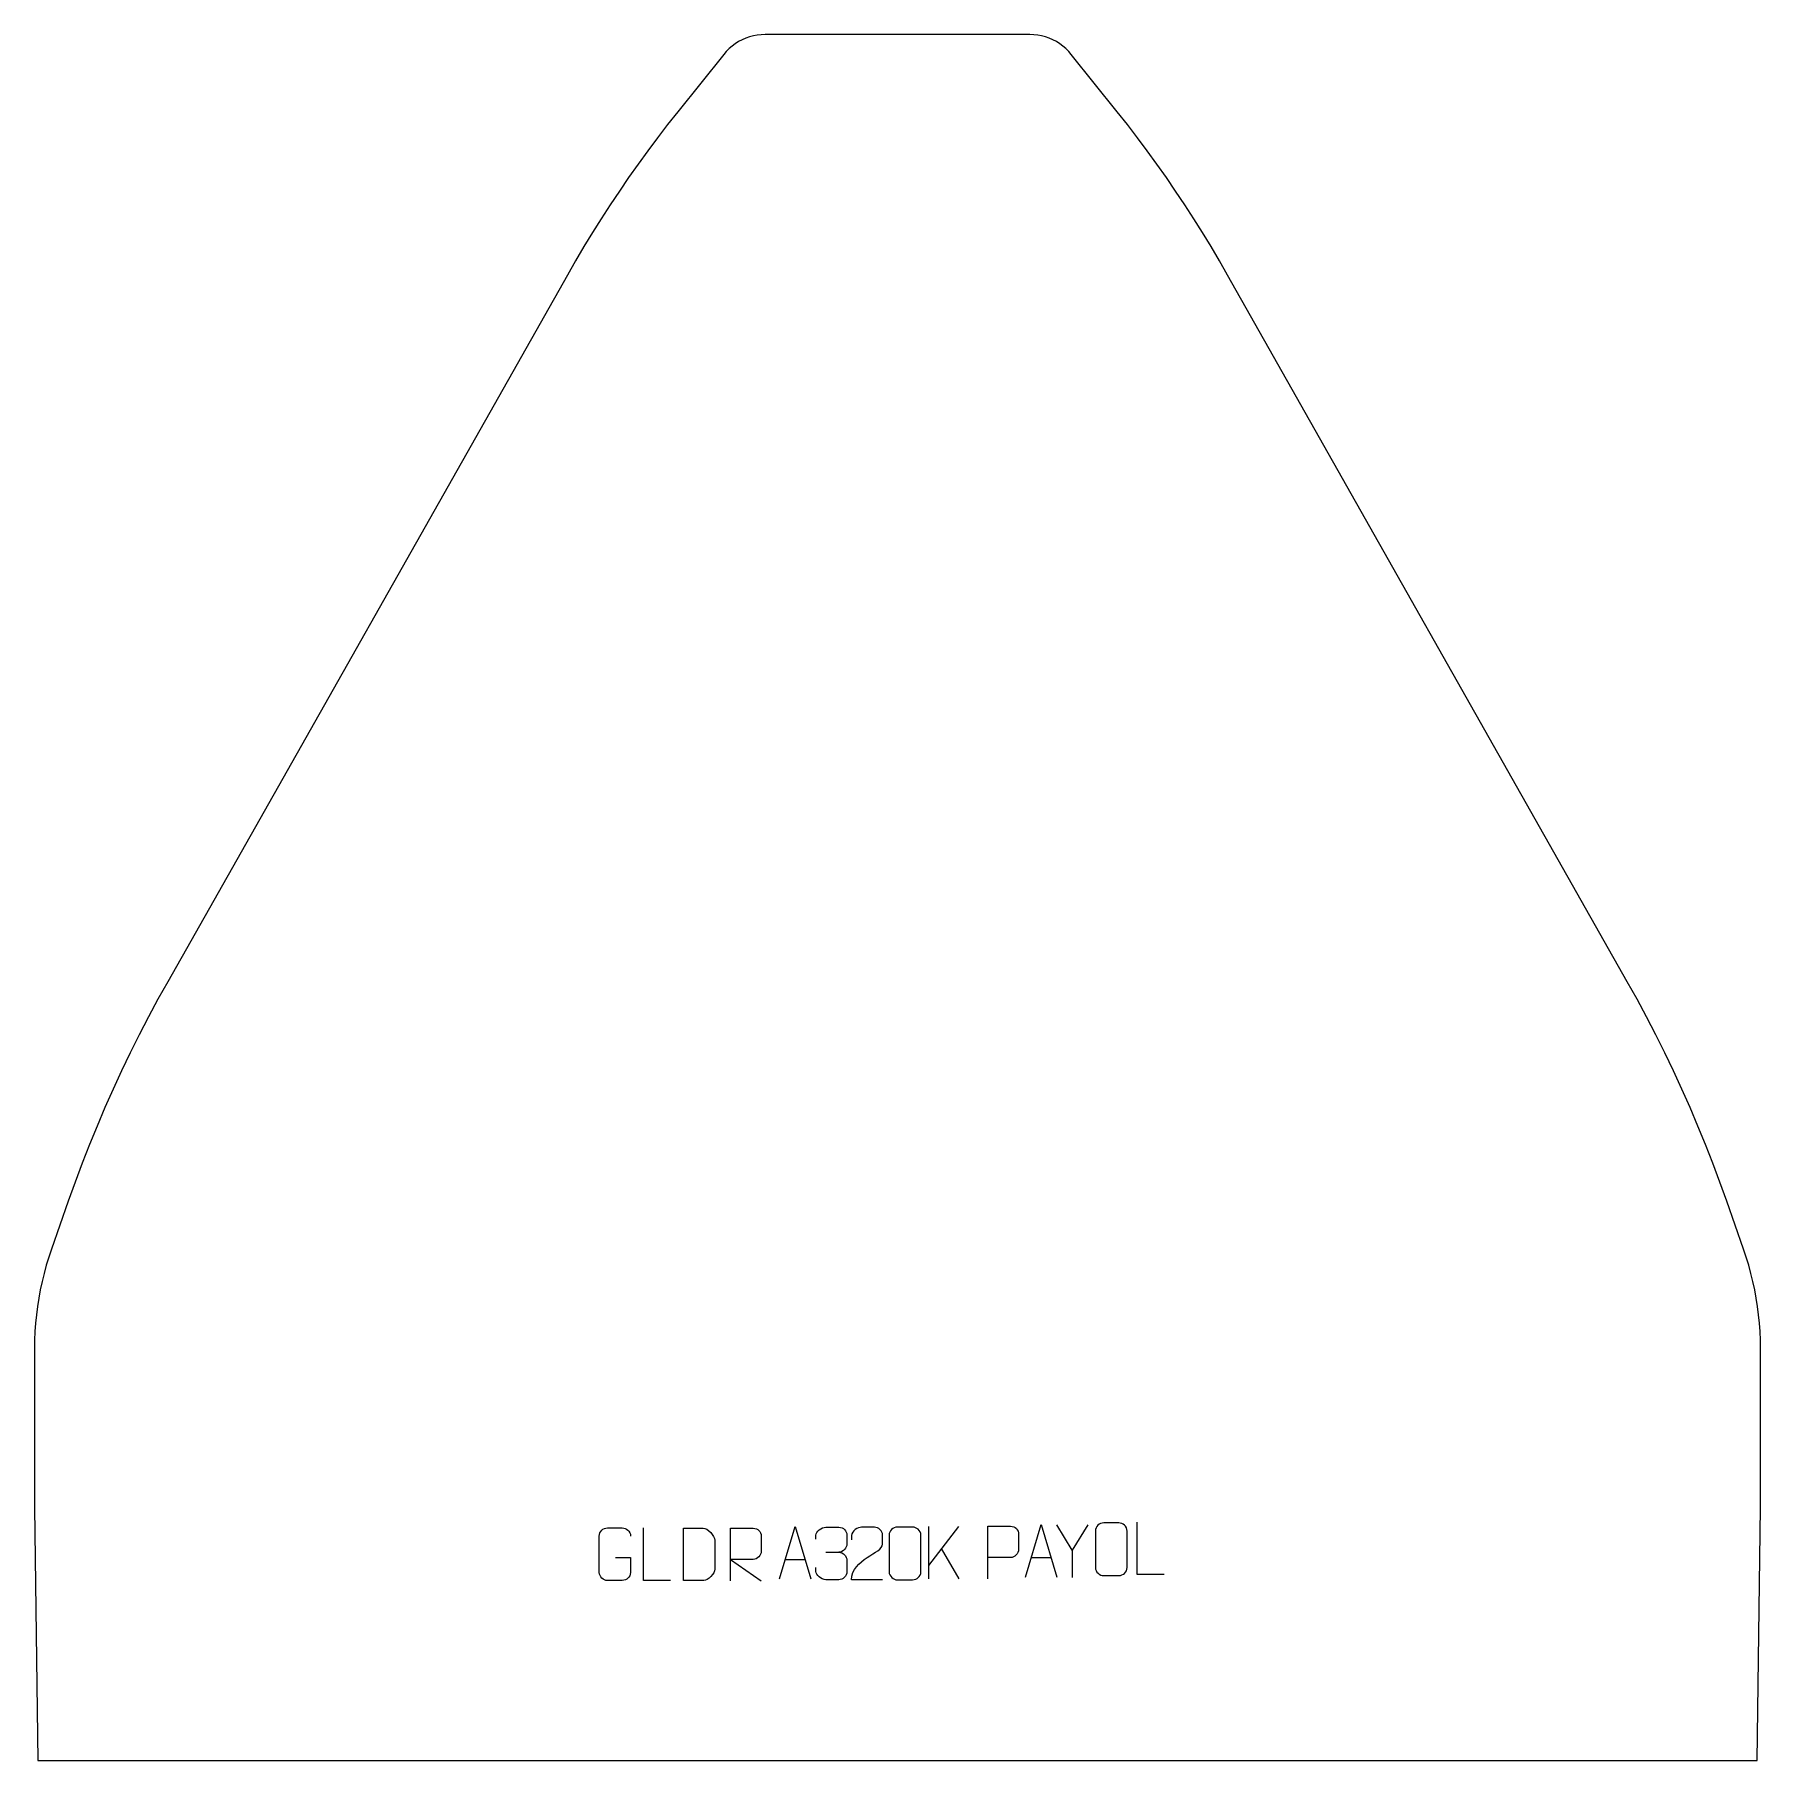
# Model space of a CAD drawing. Header units: millimetres. Extents: x -403 to 417, y 414 to 1234.
import ezdxf

# ---------------------------------------------------------------- set-up
doc = ezdxf.new("R2010")
doc.units = ezdxf.units.MM
doc.header["$MEASUREMENT"] = 0
doc.layers.add('layer 1', color=7, linetype='Continuous')

msp = doc.modelspace()

# ---------------------------------------------------------------- linework, layer by layer
at = {"layer": 'layer 1', "color": 242, "lineweight": 9}
msp.add_open_spline([(-56.1277, 1234.359), (-56.1277, 1234.359), (69.6285, 1234.359), (69.6285, 1234.359), (69.6285, 1234.359), (69.6285, 1234.359), (71.5101, 1234.2886), (71.5101, 1234.2886), (71.5101, 1234.2886), (71.5101, 1234.2886), (73.3812, 1234.0788), (73.3812, 1234.0788), (73.3812, 1234.0788), (73.3812, 1234.0788), (75.2306, 1233.7292), (75.2306, 1233.7292), (75.2306, 1233.7292), (75.2306, 1233.7292), (77.0503, 1233.2426), (77.0503, 1233.2426), (77.0503, 1233.2426), (77.0503, 1233.2426), (78.8276, 1232.6221), (78.8276, 1232.6221), (78.8276, 1232.6221), (78.8276, 1232.6221), (80.5544, 1231.87), (80.5544, 1231.87), (80.5544, 1231.87), (80.5544, 1231.87), (82.2192, 1230.9917), (82.2192, 1230.9917), (82.2192, 1230.9917), (82.2192, 1230.9917), (83.8142, 1229.9911), (83.8142, 1229.9911), (83.8142, 1229.9911), (83.8142, 1229.9911), (85.3303, 1228.8748), (85.3303, 1228.8748), (85.3303, 1228.8748), (85.3303, 1228.8748), (86.7597, 1227.6481), (86.7597, 1227.6481), (86.7597, 1227.6481), (86.7597, 1227.6481), (88.0929, 1226.3186), (88.0929, 1226.3186), (88.0929, 1226.3186), (88.0929, 1226.3186), (89.3226, 1224.8936), (89.3226, 1224.8936), (89.3226, 1224.8936), (89.3226, 1224.8936), (111.1043, 1197.6671), (111.1043, 1197.6671), (111.1043, 1197.6671), (111.1043, 1197.6671), (115.9451, 1191.5322), (115.9451, 1191.5322), (115.9451, 1191.5322), (115.9451, 1191.5322), (120.7039, 1185.3327), (120.7039, 1185.3327), (120.7039, 1185.3327), (120.7039, 1185.3327), (125.3805, 1179.0714), (125.3805, 1179.0714), (125.3805, 1179.0714), (125.3805, 1179.0714), (129.9717, 1172.7482), (129.9717, 1172.7482), (129.9717, 1172.7482), (129.9717, 1172.7482), (134.4789, 1166.364), (134.4789, 1166.364), (134.4789, 1166.364), (134.4789, 1166.364), (138.9008, 1159.9205), (138.9008, 1159.9205), (138.9008, 1159.9205), (138.9008, 1159.9205), (143.236, 1153.4184), (143.236, 1153.4184), (143.236, 1153.4184), (143.236, 1153.4184), (147.4844, 1146.8599), (147.4844, 1146.8599), (147.4844, 1146.8599), (147.4844, 1146.8599), (151.6444, 1140.2445), (151.6444, 1140.2445), (151.6444, 1140.2445), (151.6444, 1140.2445), (155.7165, 1133.5741), (155.7165, 1133.5741), (155.7165, 1133.5741), (155.7165, 1133.5741), (159.6984, 1126.8504), (159.6984, 1126.8504), (159.6984, 1126.8504), (159.6984, 1126.8504), (163.5919, 1120.0733), (163.5919, 1120.0733), (163.5919, 1120.0733), (163.5919, 1120.0733), (353.4704, 784.3593), (353.4704, 784.3593), (353.4704, 784.3593), (353.4704, 784.3593), (358.1091, 776.0137), (358.1091, 776.0137), (358.1091, 776.0137), (358.1091, 776.0137), (362.6239, 767.5996), (362.6239, 767.5996), (362.6239, 767.5996), (362.6239, 767.5996), (367.0134, 759.1197), (367.0134, 759.1197), (367.0134, 759.1197), (367.0134, 759.1197), (371.2762, 750.5758), (371.2762, 750.5758), (371.2762, 750.5758), (371.2762, 750.5758), (375.4121, 741.969), (375.4121, 741.969), (375.4121, 741.969), (375.4121, 741.969), (379.4198, 733.3028), (379.4198, 733.3028), (379.4198, 733.3028), (379.4198, 733.3028), (383.2977, 724.5774), (383.2977, 724.5774), (383.2977, 724.5774), (383.2977, 724.5774), (387.047, 715.7952), (387.047, 715.7952), (387.047, 715.7952), (387.047, 715.7952), (390.6654, 706.9589), (390.6654, 706.9589), (390.6654, 706.9589), (390.6654, 706.9589), (394.1513, 698.0703), (394.1513, 698.0703), (394.1513, 698.0703), (394.1513, 698.0703), (397.5058, 689.13), (397.5058, 689.13), (397.5058, 689.13), (397.5058, 689.13), (400.7264, 680.1407), (400.7264, 680.1407), (400.7264, 680.1407), (400.7264, 680.1407), (408.7385, 657.2503), (408.7385, 657.2503), (408.7385, 657.2503), (408.7385, 657.2503), (410.0078, 653.453), (410.0078, 653.453), (410.0078, 653.453), (410.0078, 653.453), (411.1699, 649.6224), (411.1699, 649.6224), (411.1699, 649.6224), (411.1699, 649.6224), (412.2244, 645.7599), (412.2244, 645.7599), (412.2244, 645.7599), (412.2244, 645.7599), (413.1706, 641.8688), (413.1706, 641.8688), (413.1706, 641.8688), (413.1706, 641.8688), (414.007, 637.9539), (414.007, 637.9539), (414.007, 637.9539), (414.007, 637.9539), (414.7323, 634.0168), (414.7323, 634.0168), (414.7323, 634.0168), (414.7323, 634.0168), (415.3487, 630.0605), (415.3487, 630.0605), (415.3487, 630.0605), (415.3487, 630.0605), (415.8523, 626.0888), (415.8523, 626.0888), (415.8523, 626.0888), (415.8523, 626.0888), (416.245, 622.1044), (416.245, 622.1044), (416.245, 622.1044), (416.245, 622.1044), (416.5252, 618.1103), (416.5252, 618.1103), (416.5252, 618.1103), (416.5252, 618.1103), (416.6938, 614.1104), (416.6938, 614.1104), (416.6938, 614.1104), (416.6938, 614.1104), (416.7505, 610.1068), (416.7505, 610.1068), (416.7505, 610.1068), (416.7505, 610.1068), (416.7505, 534.3593), (416.7505, 534.3593), (416.7505, 534.3593), (416.7505, 534.3593), (415.2498, 414.3599), (415.2498, 414.3599), (415.2498, 414.3599), (415.2498, 414.3599), (-401.7499, 414.3599), (-401.7499, 414.3599), (-401.7499, 414.3599), (-401.7499, 414.3599), (-403.2497, 534.3593), (-403.2497, 534.3593), (-403.2497, 534.3593), (-403.2497, 534.3593), (-403.2497, 610.1068), (-403.2497, 610.1068), (-403.2497, 610.1068), (-403.2497, 610.1068), (-403.1936, 614.1104), (-403.1936, 614.1104), (-403.1936, 614.1104), (-403.1936, 614.1104), (-403.0253, 618.1103), (-403.0253, 618.1103), (-403.0253, 618.1103), (-403.0253, 618.1103), (-402.7441, 622.1044), (-402.7441, 622.1044), (-402.7441, 622.1044), (-402.7441, 622.1044), (-402.3514, 626.0888), (-402.3514, 626.0888), (-402.3514, 626.0888), (-402.3514, 626.0888), (-401.8478, 630.0605), (-401.8478, 630.0605), (-401.8478, 630.0605), (-401.8478, 630.0605), (-401.2324, 634.0168), (-401.2324, 634.0168), (-401.2324, 634.0168), (-401.2324, 634.0168), (-400.5061, 637.9539), (-400.5061, 637.9539), (-400.5061, 637.9539), (-400.5061, 637.9539), (-399.67, 641.8688), (-399.67, 641.8688), (-399.67, 641.8688), (-399.67, 641.8688), (-398.7245, 645.7599), (-398.7245, 645.7599), (-398.7245, 645.7599), (-398.7245, 645.7599), (-397.6698, 649.6224), (-397.6698, 649.6224), (-397.6698, 649.6224), (-397.6698, 649.6224), (-396.5069, 653.453), (-396.5069, 653.453), (-396.5069, 653.453), (-396.5069, 653.453), (-395.2376, 657.2503), (-395.2376, 657.2503), (-395.2376, 657.2503), (-395.2376, 657.2503), (-387.2263, 680.1407), (-387.2263, 680.1407), (-387.2263, 680.1407), (-387.2263, 680.1407), (-384.005, 689.13), (-384.005, 689.13), (-384.005, 689.13), (-384.005, 689.13), (-380.6504, 698.0703), (-380.6504, 698.0703), (-380.6504, 698.0703), (-380.6504, 698.0703), (-377.1645, 706.9589), (-377.1645, 706.9589), (-377.1645, 706.9589), (-377.1645, 706.9589), (-373.5461, 715.7952), (-373.5461, 715.7952), (-373.5461, 715.7952), (-373.5461, 715.7952), (-369.7978, 724.5774), (-369.7978, 724.5774), (-369.7978, 724.5774), (-369.7978, 724.5774), (-365.919, 733.3028), (-365.919, 733.3028), (-365.919, 733.3028), (-365.919, 733.3028), (-361.9112, 741.969), (-361.9112, 741.969), (-361.9112, 741.969), (-361.9112, 741.969), (-357.7756, 750.5758), (-357.7756, 750.5758), (-357.7756, 750.5758), (-357.7756, 750.5758), (-353.5125, 759.1197), (-353.5125, 759.1197), (-353.5125, 759.1197), (-353.5125, 759.1197), (-349.123, 767.5996), (-349.123, 767.5996), (-349.123, 767.5996), (-349.123, 767.5996), (-344.609, 776.0137), (-344.609, 776.0137), (-344.609, 776.0137), (-344.609, 776.0137), (-339.9698, 784.3593), (-339.9698, 784.3593), (-339.9698, 784.3593), (-339.9698, 784.3593), (-150.091, 1120.0733), (-150.091, 1120.0733), (-150.091, 1120.0733), (-150.091, 1120.0733), (-146.1985, 1126.8504), (-146.1985, 1126.8504), (-146.1985, 1126.8504), (-146.1985, 1126.8504), (-142.2156, 1133.5741), (-142.2156, 1133.5741), (-142.2156, 1133.5741), (-142.2156, 1133.5741), (-138.1443, 1140.2445), (-138.1443, 1140.2445), (-138.1443, 1140.2445), (-138.1443, 1140.2445), (-133.9836, 1146.8599), (-133.9836, 1146.8599), (-133.9836, 1146.8599), (-133.9836, 1146.8599), (-129.7351, 1153.4184), (-129.7351, 1153.4184), (-129.7351, 1153.4184), (-129.7351, 1153.4184), (-125.3999, 1159.9205), (-125.3999, 1159.9205), (-125.3999, 1159.9205), (-125.3999, 1159.9205), (-120.9788, 1166.364), (-120.9788, 1166.364), (-120.9788, 1166.364), (-120.9788, 1166.364), (-116.4718, 1172.7482), (-116.4718, 1172.7482), (-116.4718, 1172.7482), (-116.4718, 1172.7482), (-111.8796, 1179.0714), (-111.8796, 1179.0714), (-111.8796, 1179.0714), (-111.8796, 1179.0714), (-107.2041, 1185.3327), (-107.2041, 1185.3327), (-107.2041, 1185.3327), (-107.2041, 1185.3327), (-102.445, 1191.5322), (-102.445, 1191.5322), (-102.445, 1191.5322), (-102.445, 1191.5322), (-97.6035, 1197.6671), (-97.6035, 1197.6671), (-97.6035, 1197.6671), (-97.6035, 1197.6671), (-75.8219, 1224.8936), (-75.8219, 1224.8936), (-75.8219, 1224.8936), (-75.8219, 1224.8936), (-74.592, 1226.3186), (-74.592, 1226.3186), (-74.592, 1226.3186), (-74.592, 1226.3186), (-73.2589, 1227.6481), (-73.2589, 1227.6481), (-73.2589, 1227.6481), (-73.2589, 1227.6481), (-71.8305, 1228.8748), (-71.8305, 1228.8748), (-71.8305, 1228.8748), (-71.8305, 1228.8748), (-70.3143, 1229.9911), (-70.3143, 1229.9911), (-70.3143, 1229.9911), (-70.3143, 1229.9911), (-68.7183, 1230.9917), (-68.7183, 1230.9917), (-68.7183, 1230.9917), (-68.7183, 1230.9917), (-67.0536, 1231.87), (-67.0536, 1231.87), (-67.0536, 1231.87), (-67.0536, 1231.87), (-65.3266, 1232.6221), (-65.3266, 1232.6221), (-65.3266, 1232.6221), (-65.3266, 1232.6221), (-63.5494, 1233.2426), (-63.5494, 1233.2426), (-63.5494, 1233.2426), (-63.5494, 1233.2426), (-61.7306, 1233.7292), (-61.7306, 1233.7292), (-61.7306, 1233.7292), (-61.7306, 1233.7292), (-59.8803, 1234.0788), (-59.8803, 1234.0788), (-59.8803, 1234.0788), (-59.8803, 1234.0788), (-58.0092, 1234.2886), (-58.0092, 1234.2886), (-58.0092, 1234.2886), (-58.0092, 1234.2886), (-56.1277, 1234.359), (-56.1277, 1234.359)], degree=3, knots=[0, 0, 0, 0, 0.00917431, 0.00917431, 0.00917431, 0.00917431, 0.01834862, 0.01834862, 0.01834862, 0.01834862, 0.02752294, 0.02752294, 0.02752294, 0.02752294, 0.03669725, 0.03669725, 0.03669725, 0.03669725, 0.04587156, 0.04587156, 0.04587156, 0.04587156, 0.05504587, 0.05504587, 0.05504587, 0.05504587, 0.06422018, 0.06422018, 0.06422018, 0.06422018, 0.0733945, 0.0733945, 0.0733945, 0.0733945, 0.08256881, 0.08256881, 0.08256881, 0.08256881, 0.09174312, 0.09174312, 0.09174312, 0.09174312, 0.10091743, 0.10091743, 0.10091743, 0.10091743, 0.11009174, 0.11009174, 0.11009174, 0.11009174, 0.11926606, 0.11926606, 0.11926606, 0.11926606, 0.12844037, 0.12844037, 0.12844037, 0.12844037, 0.13761468, 0.13761468, 0.13761468, 0.13761468, 0.14678899, 0.14678899, 0.14678899, 0.14678899, 0.1559633, 0.1559633, 0.1559633, 0.1559633, 0.16513761, 0.16513761, 0.16513761, 0.16513761, 0.17431193, 0.17431193, 0.17431193, 0.17431193, 0.18348624, 0.18348624, 0.18348624, 0.18348624, 0.19266055, 0.19266055, 0.19266055, 0.19266055, 0.20183486, 0.20183486, 0.20183486, 0.20183486, 0.21100917, 0.21100917, 0.21100917, 0.21100917, 0.22018349, 0.22018349, 0.22018349, 0.22018349, 0.2293578, 0.2293578, 0.2293578, 0.2293578, 0.23853211, 0.23853211, 0.23853211, 0.23853211, 0.24770642, 0.24770642, 0.24770642, 0.24770642, 0.25688073, 0.25688073, 0.25688073, 0.25688073, 0.26605505, 0.26605505, 0.26605505, 0.26605505, 0.27522936, 0.27522936, 0.27522936, 0.27522936, 0.28440367, 0.28440367, 0.28440367, 0.28440367, 0.29357798, 0.29357798, 0.29357798, 0.29357798, 0.30275229, 0.30275229, 0.30275229, 0.30275229, 0.31192661, 0.31192661, 0.31192661, 0.31192661, 0.32110092, 0.32110092, 0.32110092, 0.32110092, 0.33027523, 0.33027523, 0.33027523, 0.33027523, 0.33944954, 0.33944954, 0.33944954, 0.33944954, 0.34862385, 0.34862385, 0.34862385, 0.34862385, 0.35779817, 0.35779817, 0.35779817, 0.35779817, 0.36697248, 0.36697248, 0.36697248, 0.36697248, 0.37614679, 0.37614679, 0.37614679, 0.37614679, 0.3853211, 0.3853211, 0.3853211, 0.3853211, 0.39449541, 0.39449541, 0.39449541, 0.39449541, 0.40366972, 0.40366972, 0.40366972, 0.40366972, 0.41284404, 0.41284404, 0.41284404, 0.41284404, 0.42201835, 0.42201835, 0.42201835, 0.42201835, 0.43119266, 0.43119266, 0.43119266, 0.43119266, 0.44036697, 0.44036697, 0.44036697, 0.44036697, 0.44954128, 0.44954128, 0.44954128, 0.44954128, 0.4587156, 0.4587156, 0.4587156, 0.4587156, 0.46788991, 0.46788991, 0.46788991, 0.46788991, 0.47706422, 0.47706422, 0.47706422, 0.47706422, 0.48623853, 0.48623853, 0.48623853, 0.48623853, 0.49541284, 0.49541284, 0.49541284, 0.49541284, 0.50458716, 0.50458716, 0.50458716, 0.50458716, 0.51376147, 0.51376147, 0.51376147, 0.51376147, 0.52293578, 0.52293578, 0.52293578, 0.52293578, 0.53211009, 0.53211009, 0.53211009, 0.53211009, 0.5412844, 0.5412844, 0.5412844, 0.5412844, 0.55045872, 0.55045872, 0.55045872, 0.55045872, 0.55963303, 0.55963303, 0.55963303, 0.55963303, 0.56880734, 0.56880734, 0.56880734, 0.56880734, 0.57798165, 0.57798165, 0.57798165, 0.57798165, 0.58715596, 0.58715596, 0.58715596, 0.58715596, 0.59633028, 0.59633028, 0.59633028, 0.59633028, 0.60550459, 0.60550459, 0.60550459, 0.60550459, 0.6146789, 0.6146789, 0.6146789, 0.6146789, 0.62385321, 0.62385321, 0.62385321, 0.62385321, 0.63302752, 0.63302752, 0.63302752, 0.63302752, 0.64220183, 0.64220183, 0.64220183, 0.64220183, 0.65137615, 0.65137615, 0.65137615, 0.65137615, 0.66055046, 0.66055046, 0.66055046, 0.66055046, 0.66972477, 0.66972477, 0.66972477, 0.66972477, 0.67889908, 0.67889908, 0.67889908, 0.67889908, 0.68807339, 0.68807339, 0.68807339, 0.68807339, 0.69724771, 0.69724771, 0.69724771, 0.69724771, 0.70642202, 0.70642202, 0.70642202, 0.70642202, 0.71559633, 0.71559633, 0.71559633, 0.71559633, 0.72477064, 0.72477064, 0.72477064, 0.72477064, 0.73394495, 0.73394495, 0.73394495, 0.73394495, 0.74311927, 0.74311927, 0.74311927, 0.74311927, 0.75229358, 0.75229358, 0.75229358, 0.75229358, 0.76146789, 0.76146789, 0.76146789, 0.76146789, 0.7706422, 0.7706422, 0.7706422, 0.7706422, 0.77981651, 0.77981651, 0.77981651, 0.77981651, 0.78899083, 0.78899083, 0.78899083, 0.78899083, 0.79816514, 0.79816514, 0.79816514, 0.79816514, 0.80733945, 0.80733945, 0.80733945, 0.80733945, 0.81651376, 0.81651376, 0.81651376, 0.81651376, 0.82568807, 0.82568807, 0.82568807, 0.82568807, 0.83486239, 0.83486239, 0.83486239, 0.83486239, 0.8440367, 0.8440367, 0.8440367, 0.8440367, 0.85321101, 0.85321101, 0.85321101, 0.85321101, 0.86238532, 0.86238532, 0.86238532, 0.86238532, 0.87155963, 0.87155963, 0.87155963, 0.87155963, 0.88073394, 0.88073394, 0.88073394, 0.88073394, 0.88990826, 0.88990826, 0.88990826, 0.88990826, 0.89908257, 0.89908257, 0.89908257, 0.89908257, 0.90825688, 0.90825688, 0.90825688, 0.90825688, 0.91743119, 0.91743119, 0.91743119, 0.91743119, 0.9266055, 0.9266055, 0.9266055, 0.9266055, 0.93577982, 0.93577982, 0.93577982, 0.93577982, 0.94495413, 0.94495413, 0.94495413, 0.94495413, 0.95412844, 0.95412844, 0.95412844, 0.95412844, 0.96330275, 0.96330275, 0.96330275, 0.96330275, 0.97247706, 0.97247706, 0.97247706, 0.97247706, 0.98165138, 0.98165138, 0.98165138, 0.98165138, 1, 1, 1, 1], dxfattribs=at)
at = {"layer": 'layer 1', "color": 250, "lineweight": 9}
for points, knots in [([(-127.238, 510.8672), (-127.238, 510.8672), (-120.0699, 510.8672), (-120.0699, 510.8672), (-120.0699, 510.8672), (-120.0699, 510.8672), (-120.0699, 503.6991), (-120.0699, 503.6991), (-120.0699, 503.6991), (-120.2096, 501.3757), (-121.8868, 499.8961), (-124.0346, 499.8853), (-124.0346, 499.8853), (-126.3664, 499.8857), (-128.6984, 499.8857), (-131.0299, 499.8853), (-131.0299, 499.8853), (-132.9548, 499.7799), (-134.927, 501.6644), (-134.9158, 503.6817), (-134.9158, 503.6817), (-134.9154, 509.4518), (-134.9154, 515.2215), (-134.9158, 520.9908), (-134.9158, 520.9908), (-134.9116, 523.1289), (-133.1648, 524.8481), (-131.0125, 524.8347), (-131.0125, 524.8347), (-128.6868, 524.8347), (-126.3607, 524.8347), (-124.0346, 524.8347), (-124.0346, 524.8347), (-122.0879, 524.8701), (-120.0965, 523.3786), (-120.0699, 520.9409)], [0, 0, 0, 0, 0.1, 0.1, 0.1, 0.1, 0.2, 0.2, 0.2, 0.2, 0.3, 0.3, 0.3, 0.3, 0.4, 0.4, 0.4, 0.4, 0.5, 0.5, 0.5, 0.5, 0.6, 0.6, 0.6, 0.6, 0.7, 0.7, 0.7, 0.7, 0.8, 0.8, 0.8, 0.8, 1, 1, 1, 1]), ([(-101.0184, 499.8814), (-101.0184, 499.8814), (-113.9675, 499.8814), (-113.9675, 499.8814), (-113.9675, 499.8814), (-113.9675, 499.8814), (-113.9675, 524.835), (-113.9675, 524.835)], [0, 0, 0, 0, 0.33333333, 0.33333333, 0.33333333, 0.33333333, 1, 1, 1, 1]), ([(-94.8851, 499.8746), (-92.5533, 499.875), (-87.6031, 499.851), (-85.2716, 499.8507), (-85.2716, 499.8507), (-83.3466, 499.7453), (-80.028, 503.2869), (-80.0392, 505.3042), (-80.0392, 505.3042), (-80.0396, 511.0743), (-80.0396, 513.244), (-80.0392, 519.0133), (-80.0392, 519.0133), (-80.0435, 521.1514), (-83.418, 524.8115), (-85.5704, 524.798), (-85.5704, 524.798), (-87.8961, 524.798), (-92.6204, 524.798), (-94.9465, 524.798), (-94.9465, 524.798), (-94.9461, 519.0511), (-94.8848, 505.6219), (-94.8851, 499.8746)], [0, 0, 0, 0, 0.14285714, 0.14285714, 0.14285714, 0.14285714, 0.28571429, 0.28571429, 0.28571429, 0.28571429, 0.42857143, 0.42857143, 0.42857143, 0.42857143, 0.57142857, 0.57142857, 0.57142857, 0.57142857, 0.71428571, 0.71428571, 0.71428571, 0.71428571, 1, 1, 1, 1]), ([(-49.2907, 500.6178), (-49.2907, 500.6178), (-41.9197, 525.5713), (-41.9197, 525.5713), (-41.9197, 525.5713), (-41.9197, 525.5713), (-34.3498, 500.6178), (-34.3498, 500.6178)], [0, 0, 0, 0, 0.33333333, 0.33333333, 0.33333333, 0.33333333, 1, 1, 1, 1]), ([(-32.0335, 519.497), (-32.0335, 519.497), (-32.0335, 521.3542), (-32.0335, 521.3542), (-32.0335, 521.3542), (-32.0478, 523.0961), (-29.3833, 525.2142), (-27.3242, 525.1915), (-27.3242, 525.1915), (-25.2601, 525.1915), (-23.1961, 525.1915), (-21.1324, 525.1915), (-21.1324, 525.1915), (-18.9379, 525.2003), (-17.3396, 523.3535), (-17.2952, 521.4414), (-17.2952, 521.4414), (-17.2956, 520.0063), (-17.2956, 518.5712), (-17.2952, 517.1357), (-17.2952, 517.1357), (-17.3438, 515.4822), (-18.9464, 513.2522), (-21.1447, 513.2622), (-21.1447, 513.2622), (-18.941, 513.251), (-17.333, 511.4478), (-17.279, 509.3883), (-17.279, 509.3883), (-17.2794, 507.6036), (-17.2794, 505.8189), (-17.279, 504.0338), (-17.279, 504.0338), (-17.2689, 501.9724), (-19.3238, 500.2093), (-21.1447, 500.2174), (-21.1447, 500.2174), (-23.21, 500.2177), (-25.2752, 500.2177), (-27.3408, 500.2174), (-27.3408, 500.2174), (-29.5094, 500.2289), (-32.0404, 502.6291), (-32.059, 504.0909), (-32.059, 504.0909), (-32.059, 504.0909), (-32.059, 505.9995), (-32.059, 505.9995)], [0, 0, 0, 0, 0.07692308, 0.07692308, 0.07692308, 0.07692308, 0.15384615, 0.15384615, 0.15384615, 0.15384615, 0.23076923, 0.23076923, 0.23076923, 0.23076923, 0.30769231, 0.30769231, 0.30769231, 0.30769231, 0.38461538, 0.38461538, 0.38461538, 0.38461538, 0.46153846, 0.46153846, 0.46153846, 0.46153846, 0.53846154, 0.53846154, 0.53846154, 0.53846154, 0.61538462, 0.61538462, 0.61538462, 0.61538462, 0.69230769, 0.69230769, 0.69230769, 0.69230769, 0.76923077, 0.76923077, 0.76923077, 0.76923077, 0.84615385, 0.84615385, 0.84615385, 0.84615385, 1, 1, 1, 1]), ([(-0.2975, 500.2174), (-5.2119, 500.2177), (-10.1263, 500.2177), (-15.0404, 500.2174), (-15.0404, 500.2174), (-15.0404, 510.1497), (-0.3894, 512.7909), (-0.2975, 517.1012), (-0.2975, 517.1012), (-0.2978, 518.5253), (-0.2978, 519.949), (-0.2975, 521.3723), (-0.2975, 521.3723), (-0.3144, 523.4494), (-2.4372, 525.1742), (-4.1082, 525.1915), (-4.1082, 525.1915), (-6.1814, 525.1911), (-8.2543, 525.1911), (-10.3267, 525.1915), (-10.3267, 525.1915), (-12.1488, 525.208), (-14.9735, 523.4159), (-15.0404, 521.3223), (-15.0404, 521.3223), (-15.0404, 521.3223), (-15.0404, 519.2675), (-15.0404, 519.2675)], [0, 0, 0, 0, 0.125, 0.125, 0.125, 0.125, 0.25, 0.25, 0.25, 0.25, 0.375, 0.375, 0.375, 0.375, 0.5, 0.5, 0.5, 0.5, 0.625, 0.625, 0.625, 0.625, 0.75, 0.75, 0.75, 0.75, 1, 1, 1, 1]), ([(6.7504, 525.2038), (9.1165, 525.2038), (11.483, 525.2038), (13.8495, 525.2038), (13.8495, 525.2038), (15.83, 525.2394), (17.856, 523.7451), (17.8831, 521.303), (17.8831, 521.303), (17.8827, 515.5456), (17.8827, 509.7878), (17.8831, 504.0296), (17.8831, 504.0296), (17.741, 501.702), (16.0346, 500.2197), (13.8495, 500.2089), (13.8495, 500.2089), (11.4771, 500.2093), (9.1047, 500.2093), (6.7327, 500.2089), (6.7327, 500.2089), (4.7742, 500.1033), (2.7678, 501.9912), (2.7792, 504.0122), (2.7792, 504.0122), (2.7796, 509.7928), (2.7796, 515.5731), (2.7792, 521.3529), (2.7792, 521.3529), (2.7835, 523.4949), (4.5606, 525.2174), (6.7504, 525.2038)], [0, 0, 0, 0, 0.11111111, 0.11111111, 0.11111111, 0.11111111, 0.22222222, 0.22222222, 0.22222222, 0.22222222, 0.33333333, 0.33333333, 0.33333333, 0.33333333, 0.44444444, 0.44444444, 0.44444444, 0.44444444, 0.55555556, 0.55555556, 0.55555556, 0.55555556, 0.66666667, 0.66666667, 0.66666667, 0.66666667, 0.77777778, 0.77777778, 0.77777778, 0.77777778, 1, 1, 1, 1]), ([(49.6284, 500.6819), (49.6284, 500.6819), (49.6284, 525.6355), (49.6284, 525.6355), (49.6284, 525.6355), (53.2234, 525.6355), (56.8187, 525.6355), (60.4141, 525.6355), (60.4141, 525.6355), (62.7393, 525.5976), (64.2967, 524.1075), (64.2925, 521.7414), (64.2925, 521.7414), (64.2921, 519.7057), (64.2921, 516.6464), (64.2925, 514.6104), (64.2925, 514.6104), (64.286, 512.735), (62.4738, 510.7931), (60.4642, 510.774), (60.4642, 510.774), (60.4642, 510.774), (49.6284, 510.774), (49.6284, 510.774)], [0, 0, 0, 0, 0.14285714, 0.14285714, 0.14285714, 0.14285714, 0.28571429, 0.28571429, 0.28571429, 0.28571429, 0.42857143, 0.42857143, 0.42857143, 0.42857143, 0.57142857, 0.57142857, 0.57142857, 0.57142857, 0.71428571, 0.71428571, 0.71428571, 0.71428571, 1, 1, 1, 1]), ([(67.5758, 501.5246), (67.5758, 501.5246), (74.9468, 526.4781), (74.9468, 526.4781), (74.9468, 526.4781), (74.9468, 526.4781), (82.5167, 501.5246), (82.5167, 501.5246)], [0, 0, 0, 0, 0.33333333, 0.33333333, 0.33333333, 0.33333333, 1, 1, 1, 1]), ([(97.1158, 526.2508), (97.1158, 526.2508), (89.7934, 514.3521), (89.7934, 514.3521), (89.7934, 514.3521), (89.7934, 514.3521), (89.7941, 501.2972), (89.7941, 501.2972)], [0, 0, 0, 0, 0.33333333, 0.33333333, 0.33333333, 0.33333333, 1, 1, 1, 1]), ([(104.7504, 527.2038), (107.1165, 527.2038), (109.483, 527.2038), (111.8495, 527.2038), (111.8495, 527.2038), (113.83, 527.2394), (115.856, 525.7451), (115.8831, 523.303), (115.8831, 523.303), (115.8827, 517.5456), (115.8827, 511.7878), (115.8831, 506.0296), (115.8831, 506.0296), (115.741, 503.702), (114.0346, 502.2197), (111.8495, 502.2089), (111.8495, 502.2089), (109.4771, 502.2093), (107.1047, 502.2093), (104.7327, 502.2089), (104.7327, 502.2089), (102.7742, 502.1033), (100.7678, 503.9912), (100.7792, 506.0122), (100.7792, 506.0122), (100.7796, 511.7928), (100.7796, 517.5731), (100.7792, 523.3529), (100.7792, 523.3529), (100.7835, 525.4949), (102.5606, 527.2174), (104.7504, 527.2038)], [0, 0, 0, 0, 0.11111111, 0.11111111, 0.11111111, 0.11111111, 0.22222222, 0.22222222, 0.22222222, 0.22222222, 0.33333333, 0.33333333, 0.33333333, 0.33333333, 0.44444444, 0.44444444, 0.44444444, 0.44444444, 0.55555556, 0.55555556, 0.55555556, 0.55555556, 0.66666667, 0.66666667, 0.66666667, 0.66666667, 0.77777778, 0.77777778, 0.77777778, 0.77777778, 1, 1, 1, 1]), ([(133.5019, 502.6438), (133.5019, 502.6438), (120.5528, 502.6438), (120.5528, 502.6438), (120.5528, 502.6438), (120.5528, 502.6438), (120.5528, 527.5974), (120.5528, 527.5974)], [0, 0, 0, 0, 0.33333333, 0.33333333, 0.33333333, 0.33333333, 1, 1, 1, 1]), ([(-72.6559, 499.7751), (-72.6559, 499.7751), (-72.6559, 524.7286), (-72.6559, 524.7286), (-72.6559, 524.7286), (-69.0611, 524.7286), (-65.4656, 524.7286), (-61.8704, 524.7286), (-61.8704, 524.7286), (-59.5451, 524.6909), (-57.9878, 523.2009), (-57.9919, 520.8345), (-57.9919, 520.8345), (-57.9923, 518.799), (-57.9923, 515.7396), (-57.9919, 513.7036), (-57.9919, 513.7036), (-57.9984, 511.8281), (-59.8107, 509.8863), (-61.8202, 509.8672), (-61.8202, 509.8672), (-61.8202, 509.8672), (-72.6559, 509.8672), (-72.6559, 509.8672), (-72.6559, 509.8672), (-72.6559, 509.8672), (-58.0012, 499.7751), (-58.0012, 499.7751)], [0, 0, 0, 0, 0.125, 0.125, 0.125, 0.125, 0.25, 0.25, 0.25, 0.25, 0.375, 0.375, 0.375, 0.375, 0.5, 0.5, 0.5, 0.5, 0.625, 0.625, 0.625, 0.625, 0.75, 0.75, 0.75, 0.75, 1, 1, 1, 1])]:
    msp.add_open_spline(points, degree=3, knots=knots, dxfattribs=at)
for points in [[(21.4225, 525.5572), (21.4225, 525.5572), (21.4225, 500.6036), (21.4225, 500.6036)], [(35.7987, 525.5572), (35.7987, 525.5572), (21.4225, 506.9175), (21.4225, 506.9175)], [(89.7934, 514.3521), (89.7934, 514.3521), (82.4725, 526.2508), (82.4725, 526.2508)], [(-46.5681, 509.8672), (-46.5681, 509.8672), (-37.0724, 509.8672), (-37.0724, 509.8672)], [(-27.3238, 513.2518), (-27.3238, 513.2518), (-21.1274, 513.2518), (-21.1274, 513.2518)], [(36.124, 500.6994), (36.124, 500.6994), (27.6535, 515.013), (27.6535, 515.013)], [(70.2984, 510.774), (70.2984, 510.774), (79.7941, 510.774), (79.7941, 510.774)]]:
    msp.add_open_spline(points, degree=3, dxfattribs=at)

doc.saveas('drawing.dxf')
